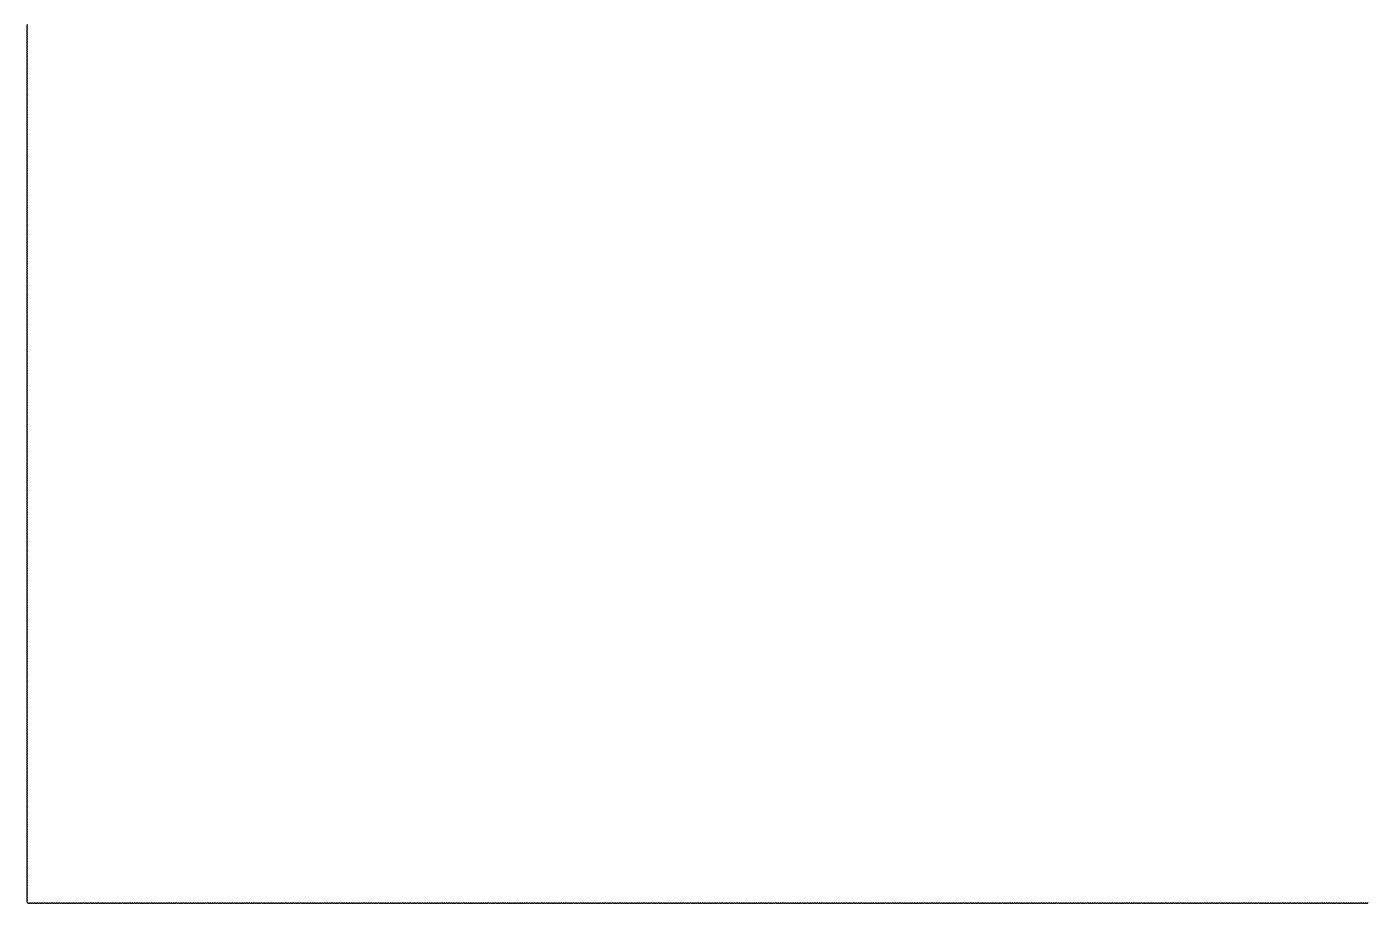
# Model space of a CAD drawing. Header units: millimetres. Extents: x -3088 to 11212, y -3065 to 12535.
# Drawn here: x -2451 to -2176.1, y 2719.8 to 2899.5 of the extents above; entities that cross this region are included whole.
import ezdxf

# ---------------------------------------------------------------- set-up
doc = ezdxf.new("R2010")
doc.units = ezdxf.units.MM
doc.header["$MEASUREMENT"] = 0
doc.layers.add('Tavolo 3', color=4, linetype='Continuous')

msp = doc.modelspace()

# ---------------------------------------------------------------- linework, layer by layer
at = {"layer": 'Tavolo 3'}
msp.add_lwpolyline([(-2450.873, 2899.913, 0.5205671), (-2450.873, 2899.413, 0.5205671), (-2450.873, 2898.913, 0.5205671), (-2450.873, 2898.413, 0.5205671), (-2450.873, 2897.913, 0.5205671), (-2450.873, 2897.413, 0.5205671), (-2450.873, 2896.913, 0.5205671), (-2450.873, 2896.413, 0.5205671), (-2450.873, 2895.913, 0.5205671), (-2450.873, 2895.413, 0.5205671), (-2450.873, 2894.913, 0.5205671), (-2450.873, 2894.413, 0.5205671), (-2450.873, 2893.913, 0.5205671), (-2450.873, 2893.413, 0.5205671), (-2450.873, 2892.913, 0.5205671), (-2450.873, 2892.413, 0.5205671), (-2450.873, 2891.913, 0.5205671), (-2450.873, 2891.413, 0.5205671), (-2450.873, 2890.913, 0.5205671), (-2450.873, 2890.413, 0.5205671), (-2450.873, 2889.913, 0.5205671), (-2450.873, 2889.413, 0.5205671), (-2450.873, 2888.913, 0.5205671), (-2450.873, 2888.413, 0.5205671), (-2450.873, 2887.913, 0.5205671), (-2450.873, 2887.413, 0.5205671), (-2450.873, 2886.913, 0.5205671), (-2450.873, 2886.413, 0.5205671), (-2450.873, 2885.913, 0.5205671), (-2450.873, 2885.413, 0.5205671), (-2450.873, 2884.913, 0.5205671), (-2450.873, 2884.413, 0.5205671), (-2450.873, 2883.913, 0.5205671), (-2450.873, 2883.413, 0.5205671), (-2450.873, 2882.913, 0.5205671), (-2450.873, 2882.413, 0.5205671), (-2450.873, 2881.913, 0.5205671), (-2450.873, 2881.413, 0.5205671), (-2450.873, 2880.913, 0.5205671), (-2450.873, 2880.413, 0.5205671), (-2450.873, 2879.913, 0.5205671), (-2450.873, 2879.413, 0.5205671), (-2450.873, 2878.913, 0.5205671), (-2450.873, 2878.413, 0.5205671), (-2450.873, 2877.913, 0.5205671), (-2450.873, 2877.413, 0.5205671), (-2450.873, 2876.913, 0.5205671), (-2450.873, 2876.413, 0.5205671), (-2450.873, 2875.913, 0.5205671), (-2450.873, 2875.413, 0.5205671), (-2450.873, 2874.913, 0.5205671), (-2450.873, 2874.413, 0.5205671), (-2450.873, 2873.913, 0.5205671), (-2450.873, 2873.413, 0.5205671), (-2450.873, 2872.913, 0.5205671), (-2450.873, 2872.413, 0.5205671), (-2450.873, 2871.913, 0.5205671), (-2450.873, 2871.413, 0.5205671), (-2450.873, 2870.913, 0.5205671), (-2450.873, 2870.413, 0.5205671), (-2450.873, 2869.913, 0.5205671), (-2450.873, 2869.413, 0.5205671), (-2450.873, 2868.913, 0.5205671), (-2450.873, 2868.413, 0.5205671), (-2450.873, 2867.913, 0.5205671), (-2450.873, 2867.413, 0.5205671), (-2450.873, 2866.913, 0.5205671), (-2450.873, 2866.413, 0.5205671), (-2450.873, 2865.913, 0.5205671), (-2450.873, 2865.413, 0.5205671), (-2450.873, 2864.913, 0.5205671), (-2450.873, 2864.413, 0.5205671), (-2450.873, 2863.913, 0.5205671), (-2450.873, 2863.413, 0.5205671), (-2450.873, 2862.913, 0.5205671), (-2450.873, 2862.413, 0.5205671), (-2450.873, 2861.913, 0.5205671), (-2450.873, 2861.413, 0.5205671), (-2450.873, 2860.913, 0.5205671), (-2450.873, 2860.413, 0.5205671), (-2450.873, 2859.913, 0.5205671), (-2450.873, 2859.413, 0.5205671), (-2450.873, 2858.913, 0.5205671), (-2450.873, 2858.413, 0.5205671), (-2450.873, 2857.913, 0.5205671), (-2450.873, 2857.413, 0.5205671), (-2450.873, 2856.913, 0.5205671), (-2450.873, 2856.413, 0.5205671), (-2450.873, 2855.913, 0.5205671), (-2450.873, 2855.413, 0.5205671), (-2450.873, 2854.913, 0.5205671), (-2450.873, 2854.413, 0.5205671), (-2450.873, 2853.913, 0.5205671), (-2450.873, 2853.413, 0.5205671), (-2450.873, 2852.913, 0.5205671), (-2450.873, 2852.413, 0.5205671), (-2450.873, 2851.913, 0.5205671), (-2450.873, 2851.413, 0.5205671), (-2450.873, 2850.913, 0.5205671), (-2450.873, 2850.413, 0.5205671), (-2450.873, 2849.913, 0.5205671), (-2450.873, 2849.413, 0.5205671), (-2450.873, 2848.913, 0.5205671), (-2450.873, 2848.413, 0.5205671), (-2450.873, 2847.913, 0.5205671), (-2450.873, 2847.413, 0.5205671), (-2450.873, 2846.913, 0.5205671), (-2450.873, 2846.413, 0.5205671), (-2450.873, 2845.913, 0.5205671), (-2450.873, 2845.413, 0.5205671), (-2450.873, 2844.913, 0.5205671), (-2450.873, 2844.413, 0.5205671), (-2450.873, 2843.913, 0.5205671), (-2450.873, 2843.413, 0.5205671), (-2450.873, 2842.913, 0.5205671), (-2450.873, 2842.413, 0.5205671), (-2450.873, 2841.913, 0.5205671), (-2450.873, 2841.413, 0.5205671), (-2450.873, 2840.913, 0.5205671), (-2450.873, 2840.413, 0.5205671), (-2450.873, 2839.913, 0.5205671), (-2450.873, 2839.413, 0.5205671), (-2450.873, 2838.913, 0.5205671), (-2450.873, 2838.413, 0.5205671), (-2450.873, 2837.913, 0.5205671), (-2450.873, 2837.413, 0.5205671), (-2450.873, 2836.913, 0.5205671), (-2450.873, 2836.413, 0.5205671), (-2450.873, 2835.913, 0.5205671), (-2450.873, 2835.413, 0.5205671), (-2450.873, 2834.913, 0.5205671), (-2450.873, 2834.413, 0.5205671), (-2450.873, 2833.913, 0.5205671), (-2450.873, 2833.413, 0.5205671), (-2450.873, 2832.913, 0.5205671), (-2450.873, 2832.413, 0.5205671), (-2450.873, 2831.913, 0.5205671), (-2450.873, 2831.413, 0.5205671), (-2450.873, 2830.913, 0.5205671), (-2450.873, 2830.413, 0.5205671), (-2450.873, 2829.913, 0.5205671), (-2450.873, 2829.413, 0.5205671), (-2450.873, 2828.913, 0.5205671), (-2450.873, 2828.413, 0.5205671), (-2450.873, 2827.913, 0.5205671), (-2450.873, 2827.413, 0.5205671), (-2450.873, 2826.913, 0.5205671), (-2450.873, 2826.413, 0.5205671), (-2450.873, 2825.913, 0.5205671), (-2450.873, 2825.413, 0.5205671), (-2450.873, 2824.913, 0.5205671), (-2450.873, 2824.413, 0.5205671), (-2450.873, 2823.913, 0.5205671), (-2450.873, 2823.413, 0.5205671), (-2450.873, 2822.913, 0.5205671), (-2450.873, 2822.413, 0.5205671), (-2450.873, 2821.913, 0.5205671), (-2450.873, 2821.413, 0.5205671), (-2450.873, 2820.913, 0.5205671), (-2450.873, 2820.413, 0.5205671), (-2450.873, 2819.913, 0.5205671), (-2450.873, 2819.413, 0.5205671), (-2450.873, 2818.913, 0.5205671), (-2450.873, 2818.413, 0.5205671), (-2450.873, 2817.913, 0.5205671), (-2450.873, 2817.413, 0.5205671), (-2450.873, 2816.913, 0.5205671), (-2450.873, 2816.413, 0.5205671), (-2450.873, 2815.913, 0.5205671), (-2450.873, 2815.413, 0.5205671), (-2450.873, 2814.913, 0.5205671), (-2450.873, 2814.413, 0.5205671), (-2450.873, 2813.913, 0.5205671), (-2450.873, 2813.413, 0.5205671), (-2450.873, 2812.913, 0.5205671), (-2450.873, 2812.413, 0.5205671), (-2450.873, 2811.913, 0.5205671), (-2450.873, 2811.413, 0.5205671), (-2450.873, 2810.913, 0.5205671), (-2450.873, 2810.413, 0.5205671), (-2450.873, 2809.913, 0.5205671), (-2450.873, 2809.413, 0.5205671), (-2450.873, 2808.913, 0.5205671), (-2450.873, 2808.413, 0.5205671), (-2450.873, 2807.913, 0.5205671), (-2450.873, 2807.413, 0.5205671), (-2450.873, 2806.913, 0.5205671), (-2450.873, 2806.413, 0.5205671), (-2450.873, 2805.913, 0.5205671), (-2450.873, 2805.413, 0.5205671), (-2450.873, 2804.913, 0.5205671), (-2450.873, 2804.413, 0.5205671), (-2450.873, 2803.913, 0.5205671), (-2450.873, 2803.413, 0.5205671), (-2450.873, 2802.913, 0.5205671), (-2450.873, 2802.413, 0.5205671), (-2450.873, 2801.913, 0.5205671), (-2450.873, 2801.413, 0.5205671), (-2450.873, 2800.913, 0.5205671), (-2450.873, 2800.413, 0.5205671), (-2450.873, 2799.913, 0.5205671), (-2450.873, 2799.413, 0.5205671), (-2450.873, 2798.913, 0.5205671), (-2450.873, 2798.413, 0.5205671), (-2450.873, 2797.913, 0.5205671), (-2450.873, 2797.413, 0.5205671), (-2450.873, 2796.913, 0.5205671), (-2450.873, 2796.413, 0.5205671), (-2450.873, 2795.913, 0.5205671), (-2450.873, 2795.413, 0.5205671), (-2450.873, 2794.913, 0.5205671), (-2450.873, 2794.413, 0.5205671), (-2450.873, 2793.913, 0.5205671), (-2450.873, 2793.413, 0.5205671), (-2450.873, 2792.913, 0.5205671), (-2450.873, 2792.413, 0.5205671), (-2450.873, 2791.913, 0.5205671), (-2450.873, 2791.413, 0.5205671), (-2450.873, 2790.913, 0.5205671), (-2450.873, 2790.413, 0.5205671), (-2450.873, 2789.913, 0.5205671), (-2450.873, 2789.413, 0.5205671), (-2450.873, 2788.913, 0.5205671), (-2450.873, 2788.413, 0.5205671), (-2450.873, 2787.913, 0.5205671), (-2450.873, 2787.413, 0.5205671), (-2450.873, 2786.913, 0.5205671), (-2450.873, 2786.413, 0.5205671), (-2450.873, 2785.913, 0.5205671), (-2450.873, 2785.413, 0.5205671), (-2450.873, 2784.913, 0.5205671), (-2450.873, 2784.413, 0.5205671), (-2450.873, 2783.913, 0.5205671), (-2450.873, 2783.413, 0.5205671), (-2450.873, 2782.913, 0.5205671), (-2450.873, 2782.413, 0.5205671), (-2450.873, 2781.913, 0.5205671), (-2450.873, 2781.413, 0.5205671), (-2450.873, 2780.913, 0.5205671), (-2450.873, 2780.413, 0.5205671), (-2450.873, 2779.913, 0.5205671), (-2450.873, 2779.413, 0.5205671), (-2450.873, 2778.913, 0.5205671), (-2450.873, 2778.413, 0.5205671), (-2450.873, 2777.913, 0.5205671), (-2450.873, 2777.413, 0.5205671), (-2450.873, 2776.913, 0.5205671), (-2450.873, 2776.413, 0.5205671), (-2450.873, 2775.913, 0.5205671), (-2450.873, 2775.413, 0.5205671), (-2450.873, 2774.913, 0.5205671), (-2450.873, 2774.413, 0.5205671), (-2450.873, 2773.913, 0.5205671), (-2450.873, 2773.413, 0.5205671), (-2450.873, 2772.913, 0.5205671), (-2450.873, 2772.413, 0.5205671), (-2450.873, 2771.913, 0.5205671), (-2450.873, 2771.413, 0.5205671), (-2450.873, 2770.913, 0.5205671), (-2450.873, 2770.413, 0.5205671), (-2450.873, 2769.913, 0.5205671), (-2450.873, 2769.413, 0.5205671), (-2450.873, 2768.913, 0.5205671), (-2450.873, 2768.413, 0.5205671), (-2450.873, 2767.913, 0.5205671), (-2450.873, 2767.413, 0.5205671), (-2450.873, 2766.913, 0.5205671), (-2450.873, 2766.413, 0.5205671), (-2450.873, 2765.913, 0.5205671), (-2450.873, 2765.413, 0.5205671), (-2450.873, 2764.913, 0.5205671), (-2450.873, 2764.413, 0.5205671), (-2450.873, 2763.913, 0.5205671), (-2450.873, 2763.413, 0.5205671), (-2450.873, 2762.913, 0.5205671), (-2450.873, 2762.413, 0.5205671), (-2450.873, 2761.913, 0.5205671), (-2450.873, 2761.413, 0.5205671), (-2450.873, 2760.913, 0.5205671), (-2450.873, 2760.413, 0.5205671), (-2450.873, 2759.913, 0.5205671), (-2450.873, 2759.413, 0.5205671), (-2450.873, 2758.913, 0.5205671), (-2450.873, 2758.413, 0.5205671), (-2450.873, 2757.913, 0.5205671), (-2450.873, 2757.413, 0.5205671), (-2450.873, 2756.913, 0.5205671), (-2450.873, 2756.413, 0.5205671), (-2450.873, 2755.913, 0.5205671), (-2450.873, 2755.413, 0.5205671), (-2450.873, 2754.913, 0.5205671), (-2450.873, 2754.413, 0.5205671), (-2450.873, 2753.913, 0.5205671), (-2450.873, 2753.413, 0.5205671), (-2450.873, 2752.913, 0.5205671), (-2450.873, 2752.413, 0.5205671), (-2450.873, 2751.913, 0.5205671), (-2450.873, 2751.413, 0.5205671), (-2450.873, 2750.913, 0.5205671), (-2450.873, 2750.413, 0.5205671), (-2450.873, 2749.913, 0.5205671), (-2450.873, 2749.413, 0.5205671), (-2450.873, 2748.913, 0.5205671), (-2450.873, 2748.413, 0.5205671), (-2450.873, 2747.913, 0.5205671), (-2450.873, 2747.413, 0.5205671), (-2450.873, 2746.913, 0.5205671), (-2450.873, 2746.413, 0.5205671), (-2450.873, 2745.913, 0.5205671), (-2450.873, 2745.413, 0.5205671), (-2450.873, 2744.913, 0.5205671), (-2450.873, 2744.413, 0.5205671), (-2450.873, 2743.913, 0.5205671), (-2450.873, 2743.413, 0.5205671), (-2450.873, 2742.913, 0.5205671), (-2450.873, 2742.413, 0.5205671), (-2450.873, 2741.913, 0.5205671), (-2450.873, 2741.413, 0.5205671), (-2450.873, 2740.913, 0.5205671), (-2450.873, 2740.413, 0.5205671), (-2450.873, 2739.913, 0.5205671), (-2450.873, 2739.413, 0.5205671), (-2450.873, 2738.913, 0.5205671), (-2450.873, 2738.413, 0.5205671), (-2450.873, 2737.913, 0.5205671), (-2450.873, 2737.413, 0.5205671), (-2450.873, 2736.913, 0.5205671), (-2450.873, 2736.413, 0.5205671), (-2450.873, 2735.913, 0.5205671), (-2450.873, 2735.413, 0.5205671), (-2450.873, 2734.913, 0.5205671), (-2450.873, 2734.413, 0.5205671), (-2450.873, 2733.913, 0.5205671), (-2450.873, 2733.413, 0.5205671), (-2450.873, 2732.913, 0.5205671), (-2450.873, 2732.413, 0.5205671), (-2450.873, 2731.913, 0.5205671), (-2450.873, 2731.413, 0.5205671), (-2450.873, 2730.913, 0.5205671), (-2450.873, 2730.413, 0.5205671), (-2450.873, 2729.913, 0.5205671), (-2450.873, 2729.413, 0.5205671), (-2450.873, 2728.913, 0.5205671), (-2450.873, 2728.413, 0.5205671), (-2450.873, 2727.913, 0.5205671), (-2450.873, 2727.413, 0.5205671), (-2450.873, 2726.913, 0.5205671), (-2450.873, 2726.413, 0.5205671), (-2450.873, 2725.913, 0.5205671), (-2450.873, 2725.413, 0.5205671), (-2450.873, 2724.913, 0.5205671), (-2450.873, 2724.413, 0.5205671), (-2450.873, 2723.913, 0.5205671), (-2450.873, 2723.413, 0.5205671), (-2450.873, 2722.913, 0.5205671), (-2450.873, 2722.413, 0.5205671), (-2450.873, 2721.913, 0.5205671), (-2450.873, 2721.413, 0.5205671), (-2450.873, 2720.913, 0.5205671), (-2450.873, 2720.413, 0.5205671), (-2450.873, 2719.9), (-2450.873, 2719.9, 0.5205671), (-2450.373, 2719.9, 0.5205671), (-2449.873, 2719.9, 0.5205671), (-2449.373, 2719.9, 0.5205671), (-2448.873, 2719.9, 0.5205671), (-2448.373, 2719.9, 0.5205671), (-2447.873, 2719.9, 0.5205671), (-2447.373, 2719.9, 0.5205671), (-2446.873, 2719.9, 0.5205671), (-2446.373, 2719.9, 0.5205671), (-2445.873, 2719.9, 0.5205671), (-2445.373, 2719.9, 0.5205671), (-2444.873, 2719.9, 0.5205671), (-2444.373, 2719.9, 0.5205671), (-2443.873, 2719.9, 0.5205671), (-2443.373, 2719.9, 0.5205671), (-2442.873, 2719.9, 0.5205671), (-2442.373, 2719.9, 0.5205671), (-2441.873, 2719.9, 0.5205671), (-2441.373, 2719.9, 0.5205671), (-2440.873, 2719.9, 0.5205671), (-2440.373, 2719.9, 0.5205671), (-2439.873, 2719.9, 0.5205671), (-2439.373, 2719.9, 0.5205671), (-2438.873, 2719.9, 0.5205671), (-2438.373, 2719.9, 0.5205671), (-2437.873, 2719.9, 0.5205671), (-2437.373, 2719.9, 0.5205671), (-2436.873, 2719.9, 0.5205671), (-2436.373, 2719.9, 0.5205671), (-2435.873, 2719.9, 0.5205671), (-2435.373, 2719.9, 0.5205671), (-2434.873, 2719.9, 0.5205671), (-2434.373, 2719.9, 0.5205671), (-2433.873, 2719.9, 0.5205671), (-2433.373, 2719.9, 0.5205671), (-2432.873, 2719.9, 0.5205671), (-2432.373, 2719.9, 0.5205671), (-2431.873, 2719.9, 0.5205671), (-2431.373, 2719.9, 0.5205671), (-2430.873, 2719.9, 0.5205671), (-2430.373, 2719.9, 0.5205671), (-2429.873, 2719.9, 0.5205671), (-2429.373, 2719.9, 0.5205671), (-2428.873, 2719.9, 0.5205671), (-2428.373, 2719.9, 0.5205671), (-2427.873, 2719.9, 0.5205671), (-2427.373, 2719.9, 0.5205671), (-2426.873, 2719.9, 0.5205671), (-2426.373, 2719.9, 0.5205671), (-2425.873, 2719.9, 0.5205671), (-2425.373, 2719.9, 0.5205671), (-2424.873, 2719.9, 0.5205671), (-2424.373, 2719.9, 0.5205671), (-2423.873, 2719.9, 0.5205671), (-2423.373, 2719.9, 0.5205671), (-2422.873, 2719.9, 0.5205671), (-2422.373, 2719.9, 0.5205671), (-2421.873, 2719.9, 0.5205671), (-2421.373, 2719.9, 0.5205671), (-2420.873, 2719.9, 0.5205671), (-2420.373, 2719.9, 0.5205671), (-2419.873, 2719.9, 0.5205671), (-2419.373, 2719.9, 0.5205671), (-2418.873, 2719.9, 0.5205671), (-2418.373, 2719.9, 0.5205671), (-2417.873, 2719.9, 0.5205671), (-2417.373, 2719.9, 0.5205671), (-2416.873, 2719.9, 0.5205671), (-2416.373, 2719.9, 0.5205671), (-2415.873, 2719.9, 0.5205671), (-2415.373, 2719.9, 0.5205671), (-2414.873, 2719.9, 0.5205671), (-2414.373, 2719.9, 0.5205671), (-2413.873, 2719.9, 0.5205671), (-2413.373, 2719.9, 0.5205671), (-2412.873, 2719.9, 0.5205671), (-2412.373, 2719.9, 0.5205671), (-2411.873, 2719.9, 0.5205671), (-2411.373, 2719.9, 0.5205671), (-2410.873, 2719.9, 0.5205671), (-2410.373, 2719.9, 0.5205671), (-2409.873, 2719.9, 0.5205671), (-2409.373, 2719.9, 0.5205671), (-2408.873, 2719.9, 0.5205671), (-2408.373, 2719.9, 0.5205671), (-2407.873, 2719.9, 0.5205671), (-2407.373, 2719.9, 0.5205671), (-2406.873, 2719.9, 0.5205671), (-2406.373, 2719.9, 0.5205671), (-2405.873, 2719.9, 0.5205671), (-2405.373, 2719.9, 0.5205671), (-2404.873, 2719.9, 0.5205671), (-2404.373, 2719.9, 0.5205671), (-2403.873, 2719.9, 0.5205671), (-2403.373, 2719.9, 0.5205671), (-2402.873, 2719.9, 0.5205671), (-2402.373, 2719.9, 0.5205671), (-2401.873, 2719.9, 0.5205671), (-2401.373, 2719.9, 0.5205671), (-2400.873, 2719.9, 0.5205671), (-2400.373, 2719.9, 0.5205671), (-2399.873, 2719.9, 0.5205671), (-2399.373, 2719.9, 0.5205671), (-2398.873, 2719.9, 0.5205671), (-2398.373, 2719.9, 0.5205671), (-2397.873, 2719.9, 0.5205671), (-2397.373, 2719.9, 0.5205671), (-2396.873, 2719.9, 0.5205671), (-2396.373, 2719.9, 0.5205671), (-2395.873, 2719.9, 0.5205671), (-2395.373, 2719.9, 0.5205671), (-2394.873, 2719.9, 0.5205671), (-2394.373, 2719.9, 0.5205671), (-2393.873, 2719.9, 0.5205671), (-2393.373, 2719.9, 0.5205671), (-2392.873, 2719.9, 0.5205671), (-2392.373, 2719.9, 0.5205671), (-2391.873, 2719.9, 0.5205671), (-2391.373, 2719.9, 0.5205671), (-2390.873, 2719.9, 0.5205671), (-2390.373, 2719.9, 0.5205671), (-2389.873, 2719.9, 0.5205671), (-2389.373, 2719.9, 0.5205671), (-2388.873, 2719.9, 0.5205671), (-2388.373, 2719.9, 0.5205671), (-2387.873, 2719.9, 0.5205671), (-2387.373, 2719.9, 0.5205671), (-2386.873, 2719.9, 0.5205671), (-2386.373, 2719.9, 0.5205671), (-2385.873, 2719.9, 0.5205671), (-2385.373, 2719.9, 0.5205671), (-2384.873, 2719.9, 0.5205671), (-2384.373, 2719.9, 0.5205671), (-2383.873, 2719.9, 0.5205671), (-2383.373, 2719.9, 0.5205671), (-2382.873, 2719.9, 0.5205671), (-2382.373, 2719.9, 0.5205671), (-2381.873, 2719.9, 0.5205671), (-2381.373, 2719.9, 0.5205671), (-2380.873, 2719.9, 0.5205671), (-2380.373, 2719.9, 0.5205671), (-2379.873, 2719.9, 0.5205671), (-2379.373, 2719.9, 0.5205671), (-2378.873, 2719.9, 0.5205671), (-2378.373, 2719.9, 0.5205671), (-2377.873, 2719.9, 0.5205671), (-2377.373, 2719.9, 0.5205671), (-2376.873, 2719.9, 0.5205671), (-2376.373, 2719.9, 0.5205671), (-2375.873, 2719.9, 0.5205671), (-2375.373, 2719.9, 0.5205671), (-2374.873, 2719.9, 0.5205671), (-2374.373, 2719.9, 0.5205671), (-2373.873, 2719.9, 0.5205671), (-2373.373, 2719.9, 0.5205671), (-2372.873, 2719.9, 0.5205671), (-2372.373, 2719.9, 0.5205671), (-2371.873, 2719.9, 0.5205671), (-2371.373, 2719.9, 0.5205671), (-2370.873, 2719.9, 0.5205671), (-2370.373, 2719.9, 0.5205671), (-2369.873, 2719.9, 0.5205671), (-2369.373, 2719.9, 0.5205671), (-2368.873, 2719.9, 0.5205671), (-2368.373, 2719.9, 0.5205671), (-2367.873, 2719.9, 0.5205671), (-2367.373, 2719.9, 0.5205671), (-2366.873, 2719.9, 0.5205671), (-2366.373, 2719.9, 0.5205671), (-2365.873, 2719.9, 0.5205671), (-2365.373, 2719.9, 0.5205671), (-2364.873, 2719.9, 0.5205671), (-2364.373, 2719.9, 0.5205671), (-2363.873, 2719.9, 0.5205671), (-2363.373, 2719.9, 0.5205671), (-2362.873, 2719.9, 0.5205671), (-2362.373, 2719.9, 0.5205671), (-2361.873, 2719.9, 0.5205671), (-2361.373, 2719.9, 0.5205671), (-2360.873, 2719.9, 0.5205671), (-2360.373, 2719.9, 0.5205671), (-2359.873, 2719.9, 0.5205671), (-2359.373, 2719.9, 0.5205671), (-2358.873, 2719.9, 0.5205671), (-2358.373, 2719.9, 0.5205671), (-2357.873, 2719.9, 0.5205671), (-2357.373, 2719.9, 0.5205671), (-2356.873, 2719.9, 0.5205671), (-2356.373, 2719.9, 0.5205671), (-2355.873, 2719.9, 0.5205671), (-2355.373, 2719.9, 0.5205671), (-2354.873, 2719.9, 0.5205671), (-2354.373, 2719.9, 0.5205671), (-2353.873, 2719.9, 0.5205671), (-2353.373, 2719.9, 0.5205671), (-2352.873, 2719.9, 0.5205671), (-2352.373, 2719.9, 0.5205671), (-2351.873, 2719.9, 0.5205671), (-2351.373, 2719.9, 0.5205671), (-2350.873, 2719.9, 0.5205671), (-2350.373, 2719.9, 0.5205671), (-2349.873, 2719.9, 0.5205671), (-2349.373, 2719.9, 0.5205671), (-2348.873, 2719.9, 0.5205671), (-2348.373, 2719.9, 0.5205671), (-2347.873, 2719.9, 0.5205671), (-2347.373, 2719.9, 0.5205671), (-2346.873, 2719.9, 0.5205671), (-2346.373, 2719.9, 0.5205671), (-2345.873, 2719.9, 0.5205671), (-2345.373, 2719.9, 0.5205671), (-2344.873, 2719.9, 0.5205671), (-2344.373, 2719.9, 0.5205671), (-2343.873, 2719.9, 0.5205671), (-2343.373, 2719.9, 0.5205671), (-2342.873, 2719.9, 0.5205671), (-2342.373, 2719.9, 0.5205671), (-2341.873, 2719.9, 0.5205671), (-2341.373, 2719.9, 0.5205671), (-2340.873, 2719.9, 0.5205671), (-2340.373, 2719.9, 0.5205671), (-2339.873, 2719.9, 0.5205671), (-2339.373, 2719.9, 0.5205671), (-2338.873, 2719.9, 0.5205671), (-2338.373, 2719.9, 0.5205671), (-2337.873, 2719.9, 0.5205671), (-2337.373, 2719.9, 0.5205671), (-2336.873, 2719.9, 0.5205671), (-2336.373, 2719.9, 0.5205671), (-2335.873, 2719.9, 0.5205671), (-2335.373, 2719.9, 0.5205671), (-2334.873, 2719.9, 0.5205671), (-2334.373, 2719.9, 0.5205671), (-2333.873, 2719.9, 0.5205671), (-2333.373, 2719.9, 0.5205671), (-2332.873, 2719.9, 0.5205671), (-2332.373, 2719.9, 0.5205671), (-2331.873, 2719.9, 0.5205671), (-2331.373, 2719.9, 0.5205671), (-2330.873, 2719.9, 0.5205671), (-2330.373, 2719.9, 0.5205671), (-2329.873, 2719.9, 0.5205671), (-2329.373, 2719.9, 0.5205671), (-2328.873, 2719.9, 0.5205671), (-2328.373, 2719.9, 0.5205671), (-2327.873, 2719.9, 0.5205671), (-2327.373, 2719.9, 0.5205671), (-2326.873, 2719.9, 0.5205671), (-2326.373, 2719.9, 0.5205671), (-2325.873, 2719.9, 0.5205671), (-2325.373, 2719.9, 0.5205671), (-2324.873, 2719.9, 0.5205671), (-2324.373, 2719.9, 0.5205671), (-2323.873, 2719.9, 0.5205671), (-2323.373, 2719.9, 0.5205671), (-2322.873, 2719.9, 0.5205671), (-2322.373, 2719.9, 0.5205671), (-2321.873, 2719.9, 0.5205671), (-2321.373, 2719.9, 0.5205671), (-2320.873, 2719.9, 0.5205671), (-2320.373, 2719.9, 0.5205671), (-2319.873, 2719.9, 0.5205671), (-2319.373, 2719.9, 0.5205671), (-2318.873, 2719.9, 0.5205671), (-2318.373, 2719.9, 0.5205671), (-2317.873, 2719.9, 0.5205671), (-2317.373, 2719.9, 0.5205671), (-2316.873, 2719.9, 0.5205671), (-2316.373, 2719.9, 0.5205671), (-2315.873, 2719.9, 0.5205671), (-2315.373, 2719.9, 0.5205671), (-2314.873, 2719.9, 0.5205671), (-2314.373, 2719.9, 0.5205671), (-2313.873, 2719.9, 0.5205671), (-2313.373, 2719.9, 0.5205671), (-2312.873, 2719.9, 0.5205671), (-2312.373, 2719.9, 0.5205671), (-2311.873, 2719.9, 0.5205671), (-2311.373, 2719.9, 0.5205671), (-2310.873, 2719.9, 0.5205671), (-2310.373, 2719.9, 0.5205671), (-2309.873, 2719.9, 0.5205671), (-2309.373, 2719.9, 0.5205671), (-2308.873, 2719.9, 0.5205671), (-2308.373, 2719.9, 0.5205671), (-2307.873, 2719.9, 0.5205671), (-2307.373, 2719.9, 0.5205671), (-2306.873, 2719.9, 0.5205671), (-2306.373, 2719.9, 0.5205671), (-2305.873, 2719.9, 0.5205671), (-2305.373, 2719.9, 0.5205671), (-2304.873, 2719.9, 0.5205671), (-2304.373, 2719.9, 0.5205671), (-2303.873, 2719.9, 0.5205671), (-2303.373, 2719.9, 0.5205671), (-2302.873, 2719.9, 0.5205671), (-2302.373, 2719.9, 0.5205671), (-2301.873, 2719.9, 0.5205671), (-2301.373, 2719.9, 0.5205671), (-2300.873, 2719.9, 0.5205671), (-2300.373, 2719.9, 0.5205671), (-2299.873, 2719.9, 0.5205671), (-2299.373, 2719.9, 0.5205671), (-2298.873, 2719.9, 0.5205671), (-2298.373, 2719.9, 0.5205671), (-2297.873, 2719.9, 0.5205671), (-2297.373, 2719.9, 0.5205671), (-2296.873, 2719.9, 0.5205671), (-2296.373, 2719.9, 0.5205671), (-2295.873, 2719.9, 0.5205671), (-2295.373, 2719.9, 0.5205671), (-2294.873, 2719.9, 0.5205671), (-2294.373, 2719.9, 0.5205671), (-2293.873, 2719.9, 0.5205671), (-2293.373, 2719.9, 0.5205671), (-2292.873, 2719.9, 0.5205671), (-2292.373, 2719.9, 0.5205671), (-2291.873, 2719.9, 0.5205671), (-2291.373, 2719.9, 0.5205671), (-2290.873, 2719.9, 0.5205671), (-2290.373, 2719.9, 0.5205671), (-2289.873, 2719.9, 0.5205671), (-2289.373, 2719.9, 0.5205671), (-2288.873, 2719.9, 0.5205671), (-2288.373, 2719.9, 0.5205671), (-2287.873, 2719.9, 0.5205671), (-2287.373, 2719.9, 0.5205671), (-2286.873, 2719.9, 0.5205671), (-2286.373, 2719.9, 0.5205671), (-2285.873, 2719.9, 0.5205671), (-2285.373, 2719.9, 0.5205671), (-2284.873, 2719.9, 0.5205671), (-2284.373, 2719.9, 0.5205671), (-2283.873, 2719.9, 0.5205671), (-2283.373, 2719.9, 0.5205671), (-2282.873, 2719.9, 0.5205671), (-2282.373, 2719.9, 0.5205671), (-2281.873, 2719.9, 0.5205671), (-2281.373, 2719.9, 0.5205671), (-2280.873, 2719.9, 0.5205671), (-2280.373, 2719.9, 0.5205671), (-2279.873, 2719.9, 0.5205671), (-2279.373, 2719.9, 0.5205671), (-2278.873, 2719.9, 0.5205671), (-2278.373, 2719.9, 0.5205671), (-2277.873, 2719.9, 0.5205671), (-2277.373, 2719.9, 0.5205671), (-2276.873, 2719.9, 0.5205671), (-2276.373, 2719.9, 0.5205671), (-2275.873, 2719.9, 0.5205671), (-2275.373, 2719.9, 0.5205671), (-2274.873, 2719.9, 0.5205671), (-2274.373, 2719.9, 0.5205671), (-2273.873, 2719.9, 0.5205671), (-2273.373, 2719.9, 0.5205671), (-2272.873, 2719.9, 0.5205671), (-2272.373, 2719.9, 0.5205671), (-2271.873, 2719.9, 0.5205671), (-2271.373, 2719.9, 0.5205671), (-2270.873, 2719.9, 0.5205671), (-2270.373, 2719.9, 0.5205671), (-2269.873, 2719.9, 0.5205671), (-2269.373, 2719.9, 0.5205671), (-2268.873, 2719.9, 0.5205671), (-2268.373, 2719.9, 0.5205671), (-2267.873, 2719.9, 0.5205671), (-2267.373, 2719.9, 0.5205671), (-2266.873, 2719.9, 0.5205671), (-2266.373, 2719.9, 0.5205671), (-2265.873, 2719.9, 0.5205671), (-2265.373, 2719.9, 0.5205671), (-2264.873, 2719.9, 0.5205671), (-2264.373, 2719.9, 0.5205671), (-2263.873, 2719.9, 0.5205671), (-2263.373, 2719.9, 0.5205671), (-2262.873, 2719.9, 0.5205671), (-2262.373, 2719.9, 0.5205671), (-2261.873, 2719.9, 0.5205671), (-2261.373, 2719.9, 0.5205671), (-2260.873, 2719.9, 0.5205671), (-2260.373, 2719.9, 0.5205671), (-2259.873, 2719.9, 0.5205671), (-2259.373, 2719.9, 0.5205671), (-2258.873, 2719.9, 0.5205671), (-2258.373, 2719.9, 0.5205671), (-2257.873, 2719.9, 0.5205671), (-2257.373, 2719.9, 0.5205671), (-2256.873, 2719.9, 0.5205671), (-2256.373, 2719.9, 0.5205671), (-2255.873, 2719.9, 0.5205671), (-2255.373, 2719.9, 0.5205671), (-2254.873, 2719.9, 0.5205671), (-2254.373, 2719.9, 0.5205671), (-2253.873, 2719.9, 0.5205671), (-2253.373, 2719.9, 0.5205671), (-2252.873, 2719.9, 0.5205671), (-2252.373, 2719.9, 0.5205671), (-2251.873, 2719.9, 0.5205671), (-2251.373, 2719.9, 0.5205671), (-2250.873, 2719.9, 0.5205671), (-2250.373, 2719.9, 0.5205671), (-2249.873, 2719.9, 0.5205671), (-2249.373, 2719.9, 0.5205671), (-2248.873, 2719.9, 0.5205671), (-2248.373, 2719.9, 0.5205671), (-2247.873, 2719.9, 0.5205671), (-2247.373, 2719.9, 0.5205671), (-2246.873, 2719.9, 0.5205671), (-2246.373, 2719.9, 0.5205671), (-2245.873, 2719.9, 0.5205671), (-2245.373, 2719.9, 0.5205671), (-2244.873, 2719.9, 0.5205671), (-2244.373, 2719.9, 0.5205671), (-2243.873, 2719.9, 0.5205671), (-2243.373, 2719.9, 0.5205671), (-2242.873, 2719.9, 0.5205671), (-2242.373, 2719.9, 0.5205671), (-2241.873, 2719.9, 0.5205671), (-2241.373, 2719.9, 0.5205671), (-2240.873, 2719.9, 0.5205671), (-2240.373, 2719.9, 0.5205671), (-2239.873, 2719.9, 0.5205671), (-2239.373, 2719.9, 0.5205671), (-2238.873, 2719.9, 0.5205671), (-2238.373, 2719.9, 0.5205671), (-2237.873, 2719.9, 0.5205671), (-2237.373, 2719.9, 0.5205671), (-2236.873, 2719.9, 0.5205671), (-2236.373, 2719.9, 0.5205671), (-2235.873, 2719.9, 0.5205671), (-2235.373, 2719.9, 0.5205671), (-2234.873, 2719.9, 0.5205671), (-2234.373, 2719.9, 0.5205671), (-2233.873, 2719.9, 0.5205671), (-2233.373, 2719.9, 0.5205671), (-2232.873, 2719.9, 0.5205671), (-2232.373, 2719.9, 0.5205671), (-2231.873, 2719.9, 0.5205671), (-2231.373, 2719.9, 0.5205671), (-2230.873, 2719.9, 0.5205671), (-2230.373, 2719.9, 0.5205671), (-2229.873, 2719.9, 0.5205671), (-2229.373, 2719.9, 0.5205671), (-2228.873, 2719.9, 0.5205671), (-2228.373, 2719.9, 0.5205671), (-2227.873, 2719.9, 0.5205671), (-2227.373, 2719.9, 0.5205671), (-2226.873, 2719.9, 0.5205671), (-2226.373, 2719.9, 0.5205671), (-2225.873, 2719.9, 0.5205671), (-2225.373, 2719.9, 0.5205671), (-2224.873, 2719.9, 0.5205671), (-2224.373, 2719.9, 0.5205671), (-2223.873, 2719.9, 0.5205671), (-2223.373, 2719.9, 0.5205671), (-2222.873, 2719.9, 0.5205671), (-2222.373, 2719.9, 0.5205671), (-2221.873, 2719.9, 0.5205671), (-2221.373, 2719.9, 0.5205671), (-2220.873, 2719.9, 0.5205671), (-2220.373, 2719.9, 0.5205671), (-2219.873, 2719.9, 0.5205671), (-2219.373, 2719.9, 0.5205671), (-2218.873, 2719.9, 0.5205671), (-2218.373, 2719.9, 0.5205671), (-2217.873, 2719.9, 0.5205671), (-2217.373, 2719.9, 0.5205671), (-2216.873, 2719.9, 0.5205671), (-2216.373, 2719.9, 0.5205671), (-2215.873, 2719.9, 0.5205671), (-2215.373, 2719.9, 0.5205671), (-2214.873, 2719.9, 0.5205671), (-2214.373, 2719.9, 0.5205671), (-2213.873, 2719.9, 0.5205671), (-2213.373, 2719.9, 0.5205671), (-2212.873, 2719.9, 0.5205671), (-2212.373, 2719.9, 0.5205671), (-2211.873, 2719.9, 0.5205671), (-2211.373, 2719.9, 0.5205671), (-2210.873, 2719.9, 0.5205671), (-2210.373, 2719.9, 0.5205671), (-2209.873, 2719.9, 0.5205671), (-2209.373, 2719.9, 0.5205671), (-2208.873, 2719.9, 0.5205671), (-2208.373, 2719.9, 0.5205671), (-2207.873, 2719.9, 0.5205671), (-2207.373, 2719.9, 0.5205671), (-2206.873, 2719.9, 0.5205671), (-2206.373, 2719.9, 0.5205671), (-2205.873, 2719.9, 0.5205671), (-2205.373, 2719.9, 0.5205671), (-2204.873, 2719.9, 0.5205671), (-2204.373, 2719.9, 0.5205671), (-2203.873, 2719.9, 0.5205671), (-2203.373, 2719.9, 0.5205671), (-2202.873, 2719.9, 0.5205671), (-2202.373, 2719.9, 0.5205671), (-2201.873, 2719.9, 0.5205671), (-2201.373, 2719.9, 0.5205671), (-2200.873, 2719.9, 0.5205671), (-2200.373, 2719.9, 0.5205671), (-2199.873, 2719.9, 0.5205671), (-2199.373, 2719.9, 0.5205671), (-2198.873, 2719.9, 0.5205671), (-2198.373, 2719.9, 0.5205671), (-2197.873, 2719.9, 0.5205671), (-2197.373, 2719.9, 0.5205671), (-2196.873, 2719.9, 0.5205671), (-2196.373, 2719.9, 0.5205671), (-2195.873, 2719.9, 0.5205671), (-2195.373, 2719.9, 0.5205671), (-2194.873, 2719.9, 0.5205671), (-2194.373, 2719.9, 0.5205671), (-2193.873, 2719.9, 0.5205671), (-2193.373, 2719.9, 0.5205671), (-2192.873, 2719.9, 0.5205671), (-2192.373, 2719.9, 0.5205671), (-2191.873, 2719.9, 0.5205671), (-2191.373, 2719.9, 0.5205671), (-2190.873, 2719.9, 0.5205671), (-2190.373, 2719.9, 0.5205671), (-2189.873, 2719.9, 0.5205671), (-2189.373, 2719.9, 0.5205671), (-2188.873, 2719.9, 0.5205671), (-2188.373, 2719.9, 0.5205671), (-2187.873, 2719.9, 0.5205671), (-2187.373, 2719.9, 0.5205671), (-2186.873, 2719.9, 0.5205671), (-2186.373, 2719.9, 0.5205671), (-2185.873, 2719.9, 0.5205671), (-2185.373, 2719.9, 0.5205671), (-2184.873, 2719.9, 0.5205671), (-2184.373, 2719.9, 0.5205671), (-2183.873, 2719.9, 0.5205671), (-2183.373, 2719.9, 0.5205671), (-2182.873, 2719.9, 0.5205671), (-2182.373, 2719.9, 0.5205671), (-2181.873, 2719.9, 0.5205671), (-2181.373, 2719.9, 0.5205671), (-2180.873, 2719.9, 0.5205671), (-2180.373, 2719.9, 0.5205671), (-2179.873, 2719.9, 0.5205671), (-2179.373, 2719.9, 0.5205671), (-2178.873, 2719.9, 0.5205671), (-2178.373, 2719.9, 0.5205671), (-2177.873, 2719.9, 0.5205671), (-2177.373, 2719.9, 0.5205671), (-2176.873, 2719.9, 0.5205671), (-2176.373, 2719.9, 0.5205671), (-2175.873, 2719.9, 0.5205671)], format="xyb", dxfattribs=at)

doc.saveas('drawing.dxf')
